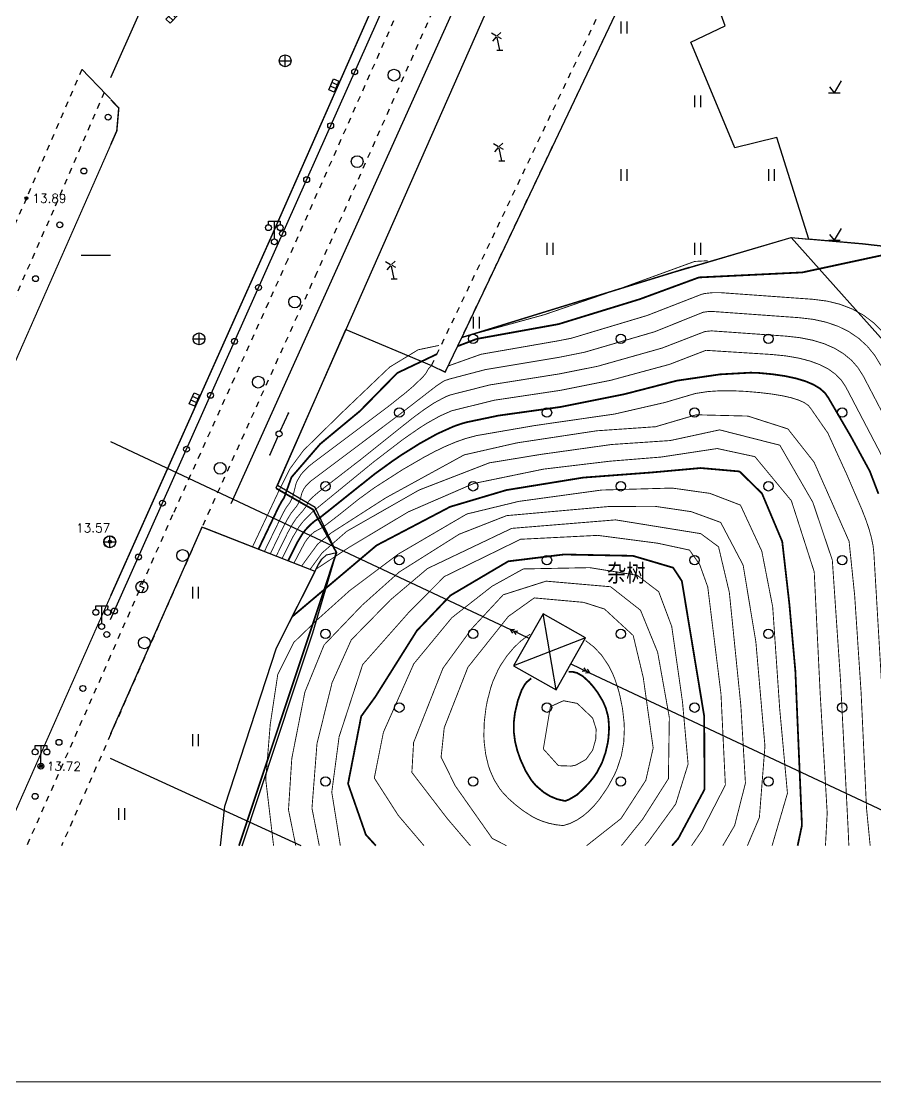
# Model space of a CAD drawing. Extents: x 396500 to 398250, y 1005980 to 1008200.
# Drawn here: x 396992.4 to 397064.8, y 1005980 to 1006069.8 of the extents above; entities that cross this region are included whole.
import ezdxf
from ezdxf.enums import TextEntityAlignment as Align

# ---------------------------------------------------------------- set-up
doc = ezdxf.new("R2010")
doc.units = 0
doc.header["$LTSCALE"] = 0.5
doc.linetypes.add('X6', pattern=[2, 1, -1])
doc.linetypes.add('XX11', pattern=[2, 1, -1])
doc.layers.get('0').update_dxf_attribs({"linetype": 'CONTINUOUS'})
for name, color, linetype in [('35', 4, 'CONTINUOUS'), ('44', 9, 'CONTINUOUS'), ('54', 2, 'CONTINUOUS'), ('93', 3, 'CONTINUOUS'), ('DGX', 2, 'CONTINUOUS'), ('DLDW', 11, 'CONTINUOUS'), ('DLSS', 4, 'CONTINUOUS'), ('DMTZ', 3, 'CONTINUOUS'), ('ELEVATION', 7, 'CONTINUOUS'), ('GXYZ', 2, 'CONTINUOUS'), ('JMD', 6, 'CONTINUOUS'), ('POINTCODE', 7, 'CONTINUOUS'), ('ZBTZ', 3, 'CONTINUOUS')]:
    doc.layers.add(name, color=color, linetype=linetype)
doc.layers.add('ASSIST', color=7, linetype='CONTINUOUS', plot=False)
doc.layers.add('绘图层', color=6, linetype='CONTINUOUS', lineweight=5)
doc.styles.add('细等线', font='txt.shx', dxfattribs={"bigfont": 'ht.shx'})
doc.styles.add('细等线体', font='长等线体_0.TTF', dxfattribs={"width": 0.8})
doc.linetypes.add('10421', pattern='A,2,[150,AAA.SHX,S=1,R=0,X=0,Y=1],1e-11', length=2)
doc.linetypes.add('10422', pattern='A,2,[150,AAA.SHX,S=1,R=0,X=0,Y=1],2,[177,AAA.SHX,S=1,R=0,X=0,Y=0.8],1e-09', length=4)
doc.linetypes.add('1161', pattern='A,0,[149,AAA.SHX,S=0.15,R=0,X=0,Y=0],-1.6', length=1.6)
doc.linetypes.add('443', pattern='A,5,[169,AAA.SHX,S=0.83,R=0,X=0,Y=0],5', length=10)
doc.linetypes.add('444', pattern='A,4.5,[145,AAA.SHX,S=1,R=0,X=0,Y=1],4.5,-0.5,[146,AAA.SHX,S=1,R=0,X=0,Y=0],-0.5', length=10)

# ---------------------------------------------------------------- blocks, each defined once
blk = doc.blocks.new('gc097')
for p, q in [((-1, 2.9), (-1, 3.5)), ((-1, 3.5), (1, 3.5)), ((0, 0.5), (0, 3.5)), ((1, 3.5), (1, 2.9))]:
    blk.add_line(p, q)
for centre in [(-1, 2.4), (1, 2.4), (0, 0)]:
    blk.add_circle(centre, 0.5)
blk = doc.blocks.new('gc043')
for p, q in [((-1, 0), (1, 0)), ((0, -1), (0, 1))]:
    blk.add_line(p, q)
blk.add_circle((0, 0), 1)
blk = doc.blocks.new('gc041')
for p, q in [((-1, 0.5), (1, 0.5)), ((-1, -0.5), (-1, 0.5)), ((-0.33, 0.5), (-0.33, -0.5)), ((0.33, 0.5), (0.33, -0.5)), ((1, 0.5), (1, -0.5)), ((1, -0.5), (-1, -0.5))]:
    blk.add_line(p, q)
blk = doc.blocks.new('gc188')
blk.add_circle((0, 0), 1)
blk = doc.blocks.new('gc050')
for p, q in [((0, 1), (-0.38, 0.18)), ((-0.38, 0.18), (0.38, -0.18)), ((0, -1), (0.38, -0.18))]:
    blk.add_line(p, q)
blk.add_circle((0, 0), 1)
blk = doc.blocks.new('gc170')
at = {"linetype": 'Continuous'}
blk.add_circle((0, 0), 0.5, dxfattribs=at)
blk = doc.blocks.new('gc013c')
at = {"linetype": 'Continuous'}
blk.add_line((0.5, 0), (4, 0), dxfattribs=at)
at = {"linetype": 'Continuous', "const_width": 0.15, "flags": 128}
blk.add_lwpolyline([(3.775, 0, 1), (3.925, 0, 1)], format="xyb", close=True, dxfattribs=at)
blk = doc.blocks.new('gc013a')
at = {"linetype": 'Continuous'}
blk.add_line((0.5, 0), (4, 0), dxfattribs=at)
at = {"linetype": 'Continuous', "flags": 128}
for points in [[(2.77, 0.35), (3.38, 0), (2.77, -0.35)], [(3.39, 0.35), (4, 0), (3.39, -0.35)]]:
    blk.add_lwpolyline(points, dxfattribs=at)
blk = doc.blocks.new('gc069')
for p, q in [((-0.59, 2.38), (-1.43, 2.87)), ((-0.6, 2.27), (-1.24, 1.51)), ((-0.45, 2.4), (0.16, 3)), ((0, 0), (-0.43, 2.16)), ((0.27, 1.89), (-0.35, 2.24)), ((-0.5, 0), (0.5, 0))]:
    blk.add_line(p, q)
blk = doc.blocks.new('gc123')
for p, q in [((0, 0), (1.2, 2)), ((-1, 0), (1, 0)), ((0, 0), (-0.8, 1))]:
    blk.add_line(p, q)
blk = doc.blocks.new('gc121')
for p, q in [((-0.5, -1), (-0.5, 1)), ((0.5, -1), (0.5, 1))]:
    blk.add_line(p, q)
blk = doc.blocks.new('gc326')
blk.add_circle((0, 0), 0.8)
blk = doc.blocks.new('B8211')
blk.add_hatch(color=256).paths.add_polyline_path([(0.25, 0, 1), (-0.25, 0, 1)])
blk.add_circle((0, 0), 0.25)
blk = doc.blocks.new('B5421')
for p, q in [((-1, 0), (1, 0)), ((0, -1), (0, 1))]:
    blk.add_line(p, q)
blk.add_circle((0, 0), 1)
blk = doc.blocks.new('B3521')
for p, q in [((-1, 2.9), (-1, 3.5)), ((-1, 3.5), (1, 3.5)), ((0, 0.5), (0, 3.5)), ((1, 3.5), (1, 2.9))]:
    blk.add_line(p, q)
for centre in [(-1, 2.4), (1, 2.4), (0, 0)]:
    blk.add_circle(centre, 0.5)

msp = doc.modelspace()

# ---------------------------------------------------------------- linework, layer by layer
at = {"layer": '44', "color": 9, "linetype": 'XX11'}
for points in [[(396997.578, 1006065.767), (396992.875, 1006054.844), (396987.285, 1006042.166)], [(396999.459, 1006063.813), (396995.167, 1006053.846), (396989.572, 1006041.157)], [(397000, 1006016.098), (396992.905, 1006000)], [(397000, 1006009.415), (396995.85, 1006000)]]:
    msp.add_lwpolyline(points, dxfattribs=at)
at = {"layer": '44', "color": 9, "linetype": 'Continuous', "const_width": 0.1}
for points in [[(396997.578, 1006065.767), (397000, 1006063.25)], [(397000, 1006059.343), (396991.646, 1006040.355), (396977.016, 1006007.427), (396973.618, 1006000)], [(396990.656, 1006000), (396998.888, 1006018.643), (397000, 1006021.13)]]:
    msp.add_lwpolyline(points, dxfattribs=at)
at = {"layer": '93', "color": 3, "linetype": 'Continuous'}
for centre in [(396999.789, 1006061.719), (396997.742, 1006057.157), (396995.695, 1006052.595), (396993.649, 1006048.033), (396999.678, 1006017.897), (396997.655, 1006013.325), (396995.632, 1006008.752), (396993.608, 1006004.18)]:
    msp.add_circle(centre, 0.25, dxfattribs=at)
at = {"layer": 'ASSIST', "linetype": 'Continuous', "flags": 128}
for points in [[(397010.196, 1006028.981), (397051.755, 1006121.276)], [(397000, 1006019.158), (397034.056, 1006095.611)], [(397009.306, 1006000), (397009.662, 1006003.355), (397014.04, 1006016.768), (397017.309, 1006023.223), (397007.739, 1006026.987), (397007.557, 1006026.575), (397000, 1006009.487)]]:
    msp.add_lwpolyline(points, dxfattribs=at)
at = {"layer": 'ASSIST', "linetype": '1161', "flags": 128}
msp.add_lwpolyline([(397079.947, 1006051.108), (397072.063, 1006050.035), (397063.654, 1006050.997), (397059.128, 1006051.383), (397056.398, 1006059.987), (397052.861, 1006059.118), (397049.133, 1006068.059), (397052.048, 1006069.454), (397047.535, 1006081.829), (397055.934, 1006101.426), (397064.547, 1006104.907), (397073.57, 1006082.016), (397084.955, 1006053.131)], close=True, dxfattribs=at)
at = {"layer": 'ASSIST', "linetype": 'Continuous', "flags": 128}
for points in [[(397049.133, 1006068.059), (397052.048, 1006069.454), (397047.535, 1006081.829), (397043.748, 1006072.992), (397042.979, 1006070.959), (397029.901, 1006043.431), (397029.726, 1006043.062), (397047.614, 1006048.569), (397048.946, 1006048.978), (397057.636, 1006051.51), (397059.128, 1006051.382), (397056.398, 1006059.987), (397052.861, 1006059.118)], [(397079.947, 1006051.108), (397084.955, 1006053.131), (397085.863, 1006053.498), (397087.524, 1006054.17), (397098.056, 1006045.762), (397097.053, 1006043.736), (397096.472, 1006041.726), (397095.283, 1006037.616), (397094.429, 1006033.725), (397073.101, 1006031.74), (397072.997, 1006034.308), (397057.636, 1006051.51), (397063.654, 1006050.997), (397072.063, 1006050.035)]]:
    msp.add_lwpolyline(points, close=True, dxfattribs=at)
at = {"layer": 'ASSIST', "linetype": '1161', "flags": 128}
msp.add_lwpolyline([(397011.15, 1006000), (397015.556, 1006013.29), (397017.134, 1006018.04), (397019.128, 1006024.83), (397017.32, 1006028.66), (397014.121, 1006030.504), (397019.925, 1006043.734), (397027.177, 1006040.666), (397028.328, 1006040.119), (397029.726, 1006043.062), (397047.614, 1006048.569), (397049.031, 1006048.979), (397057.636, 1006051.51), (397072.997, 1006034.308), (397073.134, 1006031.743), (397073.924, 1006016.963), (397069.203, 1006000)], dxfattribs=at)
at = {"layer": 'DGX', "color": 3, "linetype": 'Continuous', "lineweight": -2, "const_width": 0.15}
for points, elevation in [([(397029.367, 1006042.307), (397031, 1006042.93), (397037.936, 1006044.185), (397044.804, 1006046.297), (397049.814, 1006048.14), (397058.57, 1006048.564), (397067.376, 1006050.459)], 15), ([(397012.514, 1006025.107), (397014.178, 1006028.588), (397014.467, 1006029.136), (397014.686, 1006029.462), (397015.316, 1006031.213), (397017.745, 1006034.028), (397021.107, 1006036.815), (397024.276, 1006040.046), (397027.644, 1006041.65)], 15), ([(397065.013, 1006029.808), (397064.28, 1006031.727), (397062.706, 1006034.62), (397060.77, 1006037.944), (397060.478, 1006038.359), (397060.059, 1006038.73), (397059.512, 1006039.059), (397058.839, 1006039.343), (397058.037, 1006039.585), (397057.109, 1006039.783), (397056.053, 1006039.938), (397054.87, 1006040.049), (397054.195, 1006040.071), (397051.594, 1006039.927), (397047.958, 1006039.396), (397043.444, 1006038.234), (397038.109, 1006037.169), (397032.843, 1006036.436), (397030.139, 1006035.871), (397029.672, 1006035.739), (397029.035, 1006035.514), (397027.667, 1006034.898), (397026.185, 1006034.076), (397024.668, 1006033.124), (397023.9, 1006032.605), (397022.348, 1006031.479), (397017.767, 1006027.821), (397017.299, 1006027.517), (397016.925, 1006027.198), (397016.525, 1006026.784), (397016.242, 1006026.414), (397015.818, 1006025.711), (397015.019, 1006024.123)], 17.5), ([(397058.171, 1006000), (397058.535, 1006001.719), (397057.979, 1006014.79), (397057.471, 1006020.471), (397056.867, 1006025.762), (397055.152, 1006029.838), (397053.251, 1006031.703), (397049.963, 1006031.993), (397045.883, 1006031.624), (397040.019, 1006031.183), (397033.516, 1006030.126), (397028.751, 1006028.71), (397022.522, 1006025.441), (397015.373, 1006019.401)], 20), ([(397047.531, 1006000), (397048.063, 1006000.605), (397050.287, 1006004.763), (397050.261, 1006010.963), (397048.366, 1006022.428), (397047.623, 1006023.552), (397044.223, 1006024.555), (397038.385, 1006024.67), (397033.669, 1006024.09), (397028.774, 1006021.198), (397025.931, 1006018.211), (397022.418, 1006012.619), (397021.22, 1006010.961), (397020.106, 1006005.253), (397021.612, 1006000.932), (397022.463, 1006000)], 22.5), ([(397035.619, 1006014.179), (397035.228, 1006013.852), (397035.069, 1006013.653), (397034.805, 1006013.185), (397034.485, 1006012.304), (397034.233, 1006011.236), (397034.141, 1006010.457), (397034.139, 1006009.651), (397034.244, 1006008.842), (397034.439, 1006008.054), (397034.695, 1006007.311), (397035.139, 1006006.335), (397035.628, 1006005.545), (397036.001, 1006005.101), (397036.672, 1006004.523), (397037.208, 1006004.194), (397037.811, 1006003.941), (397038.48, 1006003.789), (397038.814, 1006003.91), (397039.496, 1006004.314), (397040.047, 1006004.83), (397040.503, 1006005.314), (397040.877, 1006005.771), (397041.179, 1006006.208), (397041.615, 1006007.048), (397041.906, 1006007.882), (397042.097, 1006008.721), (397042.156, 1006009.135), (397042.205, 1006009.937), (397042.16, 1006010.682), (397042.104, 1006011.026), (397041.93, 1006011.657), (397041.688, 1006012.226), (397041.228, 1006012.99), (397040.881, 1006013.453), (397040.519, 1006013.868), (397039.983, 1006014.357), (397039.493, 1006014.637), (397039.163, 1006014.718), (397038.784, 1006014.739)], 25)]:
    msp.add_lwpolyline(points, dxfattribs=dict(at, elevation=elevation))
at = {"layer": 'DGX', "linetype": 'Continuous', "const_width": 0.075}
for points, elevation in [([(397029.803, 1006043.079), (397036.741, 1006044.987), (397043.158, 1006047.203), (397049.448, 1006049.493), (397050.547, 1006049.553)], 14.5), ([(397028.547, 1006040.625), (397031.369, 1006041.631), (397037.97, 1006042.782), (397039.037, 1006042.995), (397045.434, 1006044.917), (397050.066, 1006046.719), (397050.307, 1006046.775), (397051.01, 1006046.852), (397051.704, 1006046.845), (397059.449, 1006046.288), (397060.653, 1006046.136), (397061.773, 1006045.86), (397062.807, 1006045.459), (397063.757, 1006044.934), (397064.621, 1006044.284), (397065.401, 1006043.51)], 15.5), ([(397014.018, 1006024.516), (397015.009, 1006026.538), (397015.376, 1006027.201), (397015.718, 1006027.724), (397016.299, 1006028.395), (397016.57, 1006028.756), (397016.737, 1006029.135), (397017.032, 1006029.457), (397017.593, 1006029.945), (397021.244, 1006032.765), (397025.587, 1006036.239), (397026.573, 1006036.963), (397027.387, 1006037.505), (397028.345, 1006038.019), (397028.752, 1006038.182), (397032.106, 1006039.033), (397038.04, 1006039.975), (397041.241, 1006040.615), (397046.696, 1006042.156), (397050.323, 1006043.557), (397050.887, 1006043.613), (397057.16, 1006043.169), (397058.353, 1006043.037), (397059.441, 1006042.821), (397060.422, 1006042.522), (397061.298, 1006042.138), (397062.067, 1006041.671), (397062.73, 1006041.12), (397063.287, 1006040.485), (397063.738, 1006039.766), (397068.189, 1006031.23)], 16.5), ([(397012.012, 1006025.305), (397014.312, 1006030.188), (397015.203, 1006031.953), (397016.328, 1006033.481), (397019.593, 1006036.691), (397023.628, 1006040.542), (397026.036, 1006042.009), (397027.794, 1006042.377)], 14.5), ([(397027.178, 1006040.667), (397026.927, 1006040.43), (397026.692, 1006040.009), (397026.441, 1006039.707), (397025.593, 1006038.895), (397024.997, 1006038.386), (397023.457, 1006037.162), (397017.163, 1006032.439), (397016.844, 1006032.185), (397016.314, 1006031.674), (397016.104, 1006031.416), (397015.793, 1006030.896), (397015.692, 1006030.633), (397015.433, 1006029.582), (397015.182, 1006029.06), (397014.884, 1006028.665), (397014.578, 1006028.126), (397013.016, 1006024.91)], 15.5), ([(397028.657, 1006039.519), (397028.334, 1006039.412), (397028.126, 1006039.307), (397027.578, 1006038.942), (397024.465, 1006036.529), (397016.898, 1006030.842), (397016.579, 1006030.529), (397016.346, 1006030.206), (397016.199, 1006029.873), (397016.043, 1006029.282), (397015.78, 1006028.788), (397015.301, 1006028.194), (397014.977, 1006027.664), (397014.595, 1006026.941), (397013.517, 1006024.713)], 16), ([(397065.64, 1006007.584), (397064.624, 1006024.816), (397064.557, 1006025.414), (397064.421, 1006026.08), (397064.218, 1006026.815), (397063.946, 1006027.617), (397063.605, 1006028.487), (397062.344, 1006031.42), (397060.728, 1006034.953), (397059.286, 1006037.033), (397059.075, 1006037.296), (397058.73, 1006037.535), (397058.25, 1006037.751), (397057.636, 1006037.944), (397056.887, 1006038.113), (397056.003, 1006038.259), (397054.985, 1006038.382), (397053.832, 1006038.482), (397052.658, 1006038.539), (397051.576, 1006038.536), (397050.587, 1006038.472), (397049.508, 1006038.306), (397046.924, 1006037.544), (397042.675, 1006036.567), (397035.908, 1006035.591), (397030.984, 1006034.74), (397030.055, 1006034.49), (397029.237, 1006034.201), (397028.378, 1006033.84), (397027.479, 1006033.41), (397026.539, 1006032.908), (397024.711, 1006031.849), (397022.319, 1006030.311), (397020.957, 1006029.32), (397019.295, 1006027.985), (397018.155, 1006027.112), (397017.771, 1006026.858), (397017.291, 1006026.613), (397016.984, 1006026.355), (397016.656, 1006025.99), (397016.436, 1006025.671), (397015.518, 1006023.927)], 18), ([(397064.313, 1006000), (397064.002, 1006003.177), (397063.546, 1006012.957), (397063.001, 1006021.177), (397062.528, 1006025.78), (397059.567, 1006032.483), (397057.346, 1006035.307), (397053.957, 1006036.394), (397049.586, 1006036.503), (397046.144, 1006035.492), (397041.158, 1006035.147), (397034.424, 1006034.128), (397029.934, 1006033.106), (397023.315, 1006029.476), (397018.663, 1006026.487), (397017.532, 1006025.547), (397016.163, 1006023.674)], 18.5), ([(397062.507, 1006000), (397062.442, 1006001.493), (397061.808, 1006013.904), (397061.107, 1006024.191), (397059.459, 1006029.089), (397056.665, 1006033.926), (397051.565, 1006035.226), (397047.393, 1006034.322), (397042.419, 1006033.986), (397036.419, 1006033.146), (397032.067, 1006032.432), (397026.121, 1006030.129), (397019.993, 1006026.632), (397017.91, 1006024.803), (397016.879, 1006023.392)], 19), ([(397060.527, 1006000), (397060.674, 1006002.773), (397060.089, 1006012.706), (397059.575, 1006023.199), (397057.643, 1006029.218), (397054.554, 1006032.956), (397051.367, 1006033.645), (397046.599, 1006032.922), (397042.308, 1006032.575), (397036.648, 1006031.899), (397030.744, 1006030.681), (397025.212, 1006028.281), (397020.188, 1006025.271), (397017.421, 1006023.445)], 19.5), ([(397056.006, 1006000), (397057.309, 1006004.442), (397056.651, 1006011.614), (397056.06, 1006020.228), (397055.135, 1006024.955), (397053.331, 1006028.853), (397050.742, 1006029.846), (397047.544, 1006030.297), (397041.569, 1006030.127), (397034.56, 1006029.167), (397030.158, 1006028.097), (397024.388, 1006024.723), (397020.249, 1006021.612), (397017.453, 1006019.099), (397015.513, 1006017.218), (397014.157, 1006014.518), (397013.518, 1006010.274), (397013.136, 1006005.609), (397013.801, 1006000)], 20.5), ([(397053.916, 1006000), (397054.932, 1006002.386), (397055.404, 1006008.437), (397054.632, 1006017.285), (397053.554, 1006023.775), (397051.655, 1006027.387), (397049.155, 1006028.298), (397046.064, 1006028.753), (397042.144, 1006028.729), (397033.528, 1006027.96), (397029.512, 1006026.384), (397024.44, 1006023.183), (397021.302, 1006020.377), (397018.075, 1006017.004), (397016.452, 1006013.016), (397015.342, 1006007.382), (397015.064, 1006003.041), (397015.68, 1006000)], 21), ([(397051.837, 1006000), (397052.837, 1006001.708), (397053.752, 1006005.299), (397053.362, 1006011.884), (397052.388, 1006021.456), (397051.475, 1006025.32), (397049.972, 1006026.434), (397042.76, 1006027.601), (397033.961, 1006026.881), (397026.833, 1006023.479), (397023.705, 1006020.83), (397020.378, 1006017.435), (397018.756, 1006013.82), (397017.476, 1006008.647), (397017.051, 1006003.173), (397017.671, 1006000)], 21.5), ([(397049.189, 1006000), (397050.077, 1006001.294), (397052.053, 1006005.14), (397051.681, 1006012.85), (397050.56, 1006021.918), (397049.875, 1006023.827), (397049.013, 1006025.043), (397046.321, 1006025.624), (397041.242, 1006026.289), (397034.713, 1006025.958), (397028.262, 1006022.801), (397025.24, 1006019.752), (397021.342, 1006015.342), (397019.349, 1006009.231), (397018.728, 1006004.534), (397019.454, 1006000)], 22), ([(397045.227, 1006000), (397045.486, 1006000.282), (397047.848, 1006003.532), (397048.897, 1006006.911), (397048.422, 1006012.18), (397047.511, 1006018.568), (397046.409, 1006021.514), (397044.584, 1006022.909), (397040.566, 1006023.554), (397034.942, 1006023.444), (397032.303, 1006021.983), (397028.898, 1006019.318), (397025.669, 1006015.405), (397023.101, 1006009.613), (397022.327, 1006005.734), (397024.365, 1006002.557), (397026.537, 1006000)], 23), ([(397043.247, 1006000), (397045.046, 1006002.239), (397047.229, 1006005.673), (397047.308, 1006010.862), (397046.318, 1006016.389), (397044.868, 1006019.948), (397042.339, 1006021.935), (397036.873, 1006022.41), (397033.241, 1006021.254), (397030.597, 1006018.404), (397028.143, 1006015.039), (397025.656, 1006008.74), (397025.508, 1006006.208), (397028.483, 1006002.327), (397030.463, 1006000)], 23.5), ([(397040.305, 1006000), (397043.216, 1006002.296), (397045.318, 1006005.541), (397045.939, 1006008.281), (397045.101, 1006014.237), (397044.25, 1006017.804), (397041.82, 1006020.049), (397040.044, 1006020.615), (397035.872, 1006020.99), (397033.681, 1006019.425), (397030.254, 1006015.119), (397028.249, 1006009.993), (397027.984, 1006007.498), (397029.193, 1006005.055), (397032.321, 1006000.605), (397033.525, 1006000)], 24), ([(397035.534, 1006017.917), (397035.246, 1006017.737), (397034.679, 1006017.294), (397034.118, 1006016.746), (397033.568, 1006016.093), (397033.05, 1006015.327), (397032.81, 1006014.899), (397032.382, 1006013.945), (397032.199, 1006013.42), (397031.902, 1006012.293), (397031.789, 1006011.706), (397031.642, 1006010.517), (397031.604, 1006009.354), (397031.628, 1006008.798), (397031.757, 1006007.749), (397031.985, 1006006.794), (397032.134, 1006006.354), (397032.491, 1006005.555), (397032.922, 1006004.865), (397033.164, 1006004.554), (397033.697, 1006003.984), (397034.293, 1006003.458), (397034.951, 1006002.949), (397035.697, 1006002.468), (397036.121, 1006002.252), (397036.588, 1006002.061), (397037.105, 1006001.902), (397037.681, 1006001.779), (397038.321, 1006001.7), (397038.915, 1006001.887), (397039.476, 1006002.164), (397040.003, 1006002.518), (397040.495, 1006002.934), (397040.951, 1006003.401), (397041.371, 1006003.903), (397042.098, 1006004.964), (397042.672, 1006006.028), (397042.901, 1006006.559), (397043.247, 1006007.631), (397043.445, 1006008.729), (397043.499, 1006009.87), (397043.475, 1006010.452), (397043.344, 1006011.61), (397043.123, 1006012.714), (397042.987, 1006013.23), (397042.681, 1006014.156), (397042.514, 1006014.562), (397042.157, 1006015.276), (397041.569, 1006016.141), (397040.929, 1006016.826), (397040.216, 1006017.376)], 24.5)]:
    msp.add_lwpolyline(points, dxfattribs=dict(at, elevation=elevation))
at = {"layer": 'DGX', "linetype": 'Continuous', "const_width": 0.075, "flags": 128}
for points, elevation in [([(397065.221, 1006040.677), (397064.691, 1006041.548), (397064.065, 1006042.315), (397063.344, 1006042.977), (397062.527, 1006043.536), (397061.615, 1006043.99), (397060.607, 1006044.341), (397059.503, 1006044.587), (397058.304, 1006044.728), (397051.132, 1006045.244), (397050.576, 1006045.245), (397050.174, 1006045.191), (397046.065, 1006043.537), (397040.139, 1006041.805), (397038.005, 1006041.378), (397031.737, 1006040.332), (397028.61, 1006039.51)], 16), ([(397065.821, 1006032.029), (397062.254, 1006038.855), (397061.882, 1006039.422), (397061.394, 1006039.925), (397060.79, 1006040.365), (397060.068, 1006040.741), (397059.23, 1006041.053), (397058.275, 1006041.302), (397057.203, 1006041.487), (397056.015, 1006041.609), (397050.407, 1006041.964), (397047.327, 1006040.776), (397042.342, 1006039.425), (397038.074, 1006038.572), (397032.475, 1006037.735), (397028.864, 1006036.837), (397027.856, 1006036.387), (397026.771, 1006035.778), (397026.156, 1006035.387), (397024.763, 1006034.42), (397022.268, 1006032.506), (397017.061, 1006028.247), (397016.284, 1006027.443), (397015.938, 1006026.99), (397015.42, 1006026.131), (397014.519, 1006024.32)], 17)]:
    msp.add_lwpolyline(points, dxfattribs=dict(at, elevation=elevation))
at = {"layer": 'DGX', "linetype": 'Continuous', "const_width": 0.075, "elevation": 25.5}
msp.add_lwpolyline([(397039.398, 1006006.829), (397040.25, 1006007.306), (397040.815, 1006008.089), (397041.077, 1006009.02), (397041.112, 1006009.87), (397040.812, 1006010.818), (397039.509, 1006012.055), (397038.346, 1006012.28), (397037.239, 1006011.783), (397036.641, 1006008.194), (397037.914, 1006006.781), (397039, 1006006.744)], close=True, dxfattribs=at)
at = {"layer": 'DLSS', "linetype": 'X6', "elevation": -27.346}
for points in [[(397084.955, 1006053.131), (397064.547, 1006104.907), (397055.934, 1006101.426), (397043.748, 1006072.992), (397042.979, 1006070.959), (397028.328, 1006040.119), (397027.177, 1006040.666), (397041.805, 1006071.459), (397042.565, 1006073.469), (397054.969, 1006102.41), (397064.092, 1006106.098), (397065.017, 1006106.431), (397087.554, 1006115.361), (397109.207, 1006124.066), (397110.101, 1006124.336), (397132.207, 1006133.161)], [(397038.147, 1006121.199), (397044.593, 1006118.431), (397030.029, 1006083.586), (397015.001, 1006049.651), (397005.254, 1006028.033), (397000, 1006016.113)], [(397041.654, 1006103.354), (397032.496, 1006082.499), (397017.462, 1006048.552), (397007.716, 1006026.935), (397000, 1006009.43)]]:
    msp.add_lwpolyline(points, dxfattribs=at)
at = {"layer": 'DLSS', "linetype": 'Continuous', "const_width": 0.125, "elevation": -27.346, "flags": 128}
for points in [[(397000, 1006021.145), (397013.647, 1006051.671), (397027.745, 1006083.634), (397034.068, 1006097.968), (397038.147, 1006121.199)], [(397000, 1006063.217), (397000.695, 1006062.495), (397000.526, 1006060.555), (397000, 1006059.359)]]:
    msp.add_lwpolyline(points, dxfattribs=at)
at = {"layer": 'DMTZ', "linetype": '10422', "elevation": -27.346}
for points in [[(397048.946, 1006048.978), (397057.636, 1006051.51), (397063.654, 1006050.997), (397072.063, 1006050.035), (397079.958, 1006051.109), (397087.524, 1006054.17), (397089.469, 1006059.916), (397094.398, 1006064.019), (397097.347, 1006066.214), (397099.921, 1006067.162), (397105.584, 1006071.268), (397109.156, 1006074.332), (397111.985, 1006074.266), (397114.936, 1006073.025), (397121.745, 1006075.015), (397124.274, 1006078.383), (397129.977, 1006082.503), (397133.387, 1006082.64), (397138.548, 1006081.229), (397143.678, 1006082.574), (397148.956, 1006085.153), (397149.716, 1006086.454), (397140.543, 1006109.586)], [(397017.309, 1006023.223), (397007.972, 1006026.892)]]:
    msp.add_lwpolyline(points, dxfattribs=at)
at = {"layer": 'DMTZ', "linetype": '10421', "elevation": -27.346}
msp.add_lwpolyline([(397009.306, 1006000), (397009.662, 1006003.355), (397014.04, 1006016.768), (397017.611, 1006023.819), (397017.885, 1006024.272), (397018.281, 1006024.636), (397019.128, 1006024.83)], dxfattribs=at)
at = {"layer": 'GXYZ', "linetype": 'Continuous'}
for p, q in [((397000, 1006034.248), (397033.858, 1006018.302)), ((397037.723, 1006013.195), (397036.622, 1006019.644)), ((397040.219, 1006017.61), (397034.125, 1006015.229)), ((397040.554, 1006014.656), (397071.726, 1006000)), ((397016.13, 1006000), (397000, 1006007.375))]:
    msp.add_line(p, q, dxfattribs=at)
at = {"layer": 'GXYZ', "linetype": 'Continuous', "elevation": -27.346, "flags": 128}
msp.add_lwpolyline([(397037.723, 1006013.195), (397040.219, 1006017.61), (397036.622, 1006019.644), (397034.125, 1006015.229)], close=True, dxfattribs=at)
at = {"layer": 'JMD', "linetype": '444', "elevation": -27.346, "flags": 128}
msp.add_lwpolyline([(397054.913, 1006123.089), (397013.996, 1006030.287)], dxfattribs=at)
at = {"layer": 'JMD', "color": 6, "linetype": '443', "const_width": 0.15, "elevation": -27.346, "flags": 128}
msp.add_lwpolyline([(397013.996, 1006030.287), (397017.135, 1006028.479), (397019.128, 1006024.83), (397010.874, 1006000)], dxfattribs=at)
at = {"layer": 'POINTCODE', "color": 1, "linetype": 'Continuous'}
msp.add_line((397000, 1006050), (396997.5, 1006050), dxfattribs=at)
at = {"layer": 'ZBTZ', "linetype": '1161', "flags": 128}
for points, elevation in [([(397059.128, 1006051.383), (397056.398, 1006059.987), (397052.861, 1006059.118), (397049.133, 1006068.059), (397052.048, 1006069.454), (397047.535, 1006081.829)], -12.846), ([(397002.393, 1006070.443), (397000, 1006065.049)], -27.346)]:
    msp.add_lwpolyline(points, dxfattribs=dict(at, elevation=elevation))
for points in [[(397073.101, 1006031.74), (397072.997, 1006034.308), (397057.636, 1006051.51)], [(397048.946, 1006048.978), (397029.726, 1006043.062)]]:
    msp.add_lwpolyline(points, dxfattribs=at)
at = {"layer": '绘图层', "linetype": 'Continuous', "flags": 128}
msp.add_lwpolyline([(396900, 1006330), (396900, 1005980), (397250, 1005980), (397250, 1006330)], close=True, dxfattribs=at)

# ---------------------------------------------------------------- block references
at = {"layer": '35', "color": 4, "xscale": 0.4999999999889528, "yscale": 0.5, "zscale": 0.5, "rotation": 359.7518383878652}
for p in [(396999.246, 1006018.566, 13.856), (396994.103, 1006006.741, 13.715)]:
    msp.add_blockref('B3521', p, dxfattribs=at)
at = {"layer": '54', "color": 2, "xscale": 0.4999999999889528, "yscale": 0.5, "zscale": 0.5, "rotation": 359.7518383878652}
msp.add_blockref('B5421', (396999.939, 1006025.754, 13.575), dxfattribs=at)
at = {"layer": 'DLDW', "linetype": 'Continuous', "xscale": 0.5000000000004171, "yscale": 0.4999999999999624, "zscale": 0.5}
msp.add_blockref('gc097', (397013.865, 1006051.155, -13.341), dxfattribs=at)
at = {"layer": 'ELEVATION', "color": 42, "xscale": 0.4999999999889528, "yscale": 0.5, "zscale": 0.5, "rotation": 359.7518383878652}
for p in [(396992.875, 1006054.844, 13.892), (396999.939, 1006025.754, 13.575), (396994.103, 1006006.741, 13.715)]:
    msp.add_blockref('B8211', p, dxfattribs=at)
at = {"layer": 'GXYZ', "yscale": 0.4999999999999624, "zscale": 0.5}
for p, xscale, rotation in [((397005.212, 1006070.213, -13.63), 0.4999999999466726, 46.50461316635887), ((397018.9, 1006064.401, -13.649), 0.4999999999299422, 246.2745850450661), ((397007.095, 1006037.796, -13.717), 0.5000000001229583, 246.3480817331808)]:
    msp.add_blockref('gc041', p, dxfattribs=dict(at, xscale=xscale, rotation=rotation))
at = {"layer": 'GXYZ', "color": 0, "xscale": 0.5000000000004171, "yscale": 0.4999999999999624, "zscale": 0.5}
for p in [(397014.781, 1006066.491, -13.597), (397007.494, 1006042.935, -13.71), (396999.925, 1006025.736, -13.771)]:
    msp.add_blockref('gc043', p, dxfattribs=at)
at = {"layer": 'GXYZ', "color": 0, "linetype": 'Continuous', "xscale": 0.5000000000004171, "yscale": 0.4999999999999624, "zscale": 0.5}
for name, p in [('gc188', (397023.994, 1006065.277, -13.372)), ('gc188', (397020.878, 1006057.952, -13.379)), ('gc188', (397015.593, 1006046.061, -13.413)), ('gc188', (397012.505, 1006039.27, -13.452)), ('gc188', (397009.274, 1006031.972, -13.476)), ('gc188', (397006.096, 1006024.588, -13.485)), ('gc050', (397002.651, 1006021.923, -13.52)), ('gc188', (397002.861, 1006017.182, -13.506))]:
    msp.add_blockref(name, p, dxfattribs=at)
at = {"layer": 'GXYZ', "linetype": 'Continuous', "yscale": 0.4999999999999624}
for name, p, xscale, rotation in [('gc013c', (397014.264, 1006034.886, -27.346), 0.5000000000318685, 65.78016759707123), ('gc013c', (397014.264, 1006034.886, -27.346), 0.5000000001408278, 246.3443487379614), ('gc013a', (397035.667, 1006017.45, -27.346), 0.5000000000279812, 154.7786421371613), ('gc013a', (397038.744, 1006015.508, -27.346), 0.4999999999804906, 334.8127841383276)]:
    msp.add_blockref(name, p, dxfattribs=dict(at, xscale=xscale, rotation=rotation))
at = {"layer": 'GXYZ', "linetype": 'Continuous', "xscale": 0.5000000000004171, "yscale": 0.4999999999999624}
msp.add_blockref('gc170', (397014.264, 1006034.886, -27.346), dxfattribs=at)
at = {"layer": 'ZBTZ', "linetype": 'Continuous'}
for name, p, xscale, yscale in [('gc121', (397043.476, 1006069.312), 0.5, 0.5), ('gc069', (397032.957, 1006067.393, -27.346), 0.5000000000004171, 0.4999999999999624), ('gc170', (397020.67, 1006065.559), 0.5, 0.5), ('gc123', (397061.285, 1006063.785), 0.5, 0.5), ('gc121', (397049.726, 1006063.062), 0.5, 0.5), ('gc170', (397018.635, 1006060.991), 0.5, 0.5), ('gc069', (397033.125, 1006058.019, -27.346), 0.5000000000004171, 0.4999999999999624), ('gc121', (397043.476, 1006056.812), 0.5, 0.5), ('gc121', (397055.976, 1006056.812), 0.5, 0.5), ('gc170', (397016.6, 1006056.424), 0.5, 0.5), ('gc170', (397014.566, 1006051.857), 0.5, 0.5), ('gc123', (397061.285, 1006051.285), 0.5, 0.5), ('gc121', (397037.226, 1006050.562), 0.5, 0.5), ('gc121', (397049.726, 1006050.562), 0.5, 0.5), ('gc069', (397024.004, 1006048.023, -27.346), 0.5000000000004171, 0.4999999999999624), ('gc170', (397012.531, 1006047.289), 0.5, 0.5), ('gc121', (397030.976, 1006044.312), 0.5, 0.5), ('gc170', (397010.497, 1006042.722), 0.5, 0.5), ('gc326', (397030.697, 1006042.946), 0.5, 0.5), ('gc326', (397043.197, 1006042.946), 0.5, 0.5), ('gc326', (397055.697, 1006042.946), 0.5, 0.5), ('gc170', (397008.462, 1006038.155), 0.5, 0.5), ('gc326', (397024.447, 1006036.696), 0.5, 0.5), ('gc326', (397036.947, 1006036.696), 0.5, 0.5), ('gc326', (397049.447, 1006036.696), 0.5, 0.5), ('gc326', (397061.947, 1006036.696), 0.5, 0.5), ('gc170', (397006.428, 1006033.587), 0.5, 0.5), ('gc326', (397018.197, 1006030.446), 0.5, 0.5), ('gc326', (397030.697, 1006030.446), 0.5, 0.5), ('gc326', (397043.197, 1006030.446), 0.5, 0.5), ('gc326', (397055.697, 1006030.446), 0.5, 0.5), ('gc170', (397004.393, 1006029.02), 0.5, 0.5), ('gc170', (397002.359, 1006024.453), 0.5, 0.5), ('gc326', (397024.447, 1006024.196), 0.5, 0.5), ('gc326', (397036.947, 1006024.196), 0.5, 0.5), ('gc326', (397049.447, 1006024.196), 0.5, 0.5), ('gc326', (397061.947, 1006024.196), 0.5, 0.5), ('gc121', (397007.203, 1006021.434), 0.5, 0.5), ('gc170', (397000.324, 1006019.885), 0.5, 0.5), ('gc326', (397018.197, 1006017.946), 0.5, 0.5), ('gc326', (397030.697, 1006017.946), 0.5, 0.5), ('gc326', (397043.197, 1006017.946), 0.5, 0.5), ('gc326', (397055.697, 1006017.946), 0.5, 0.5), ('gc326', (397024.447, 1006011.696), 0.5, 0.5), ('gc326', (397036.947, 1006011.696), 0.5, 0.5), ('gc326', (397049.447, 1006011.696), 0.5, 0.5), ('gc326', (397061.947, 1006011.696), 0.5, 0.5), ('gc121', (397007.203, 1006008.934), 0.5, 0.5), ('gc326', (397018.197, 1006005.446), 0.5, 0.5), ('gc326', (397030.697, 1006005.446), 0.5, 0.5), ('gc326', (397043.197, 1006005.446), 0.5, 0.5), ('gc326', (397055.697, 1006005.446), 0.5, 0.5), ('gc121', (397000.953, 1006002.684), 0.5, 0.5)]:
    msp.add_blockref(name, p, dxfattribs=dict(at, xscale=xscale, yscale=yscale))

# ---------------------------------------------------------------- texts
at = {"layer": 'ELEVATION', "color": 42, "style": '细等线'}
for s, p in [('13.89', (396993.373, 1006054.467, 13.892)), ('13.57', (396997.078, 1006026.547, 13.575)), ('13.72', (396994.601, 1006006.363, 13.715))]:
    msp.add_text(s, height=0.75, rotation=359.75184, dxfattribs=at).set_placement(p)
at = {"layer": 'ZBTZ', "linetype": 'Continuous', "style": '细等线体', "width": 0.8}
msp.add_text('杂树', height=1.5, dxfattribs=at).set_placement((397043.655, 1006023.131), align=Align.MIDDLE)

doc.saveas('drawing.dxf')
